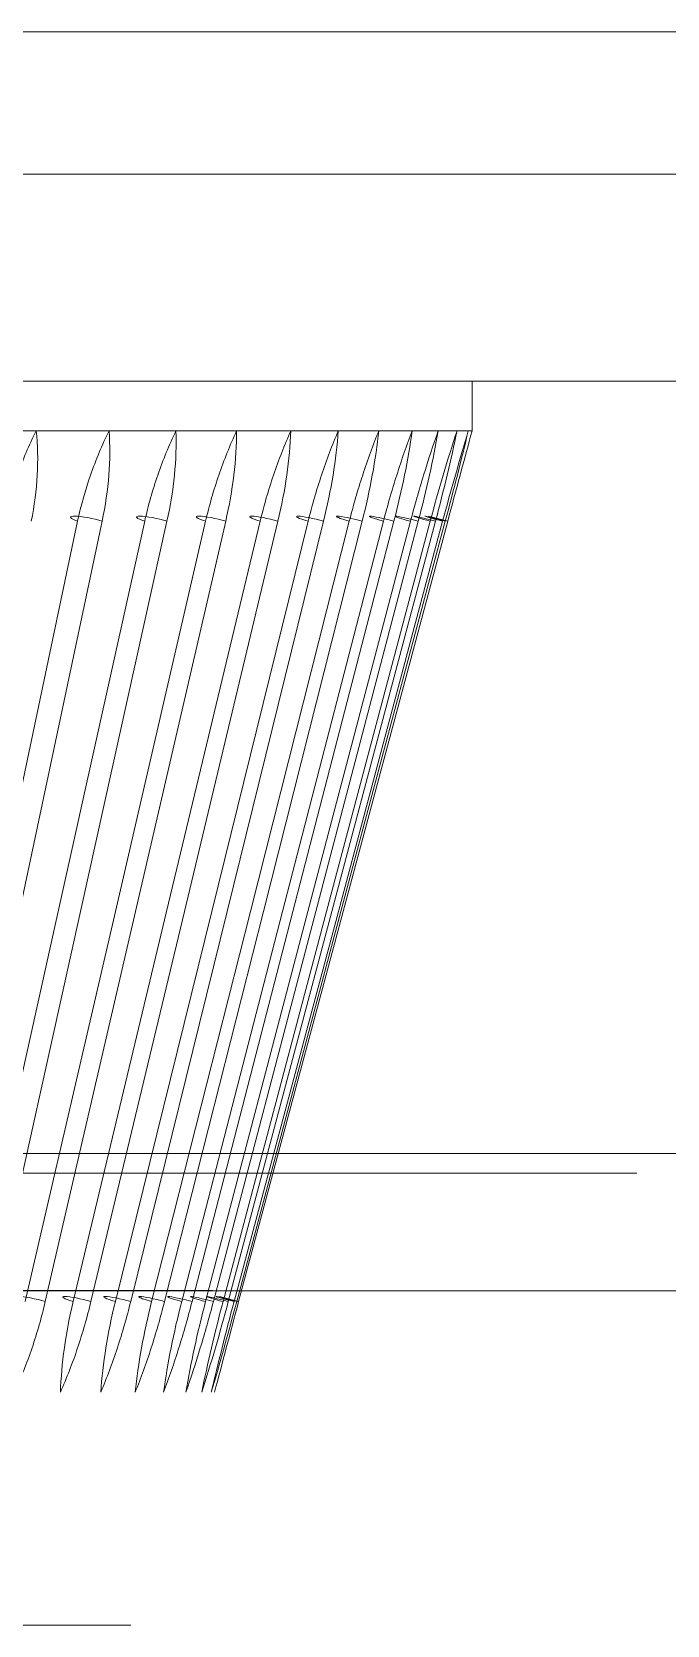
# Model space of a CAD drawing. Header units: inches. Extents: x 3268 to 7018, y 976 to 6708.
# Drawn here: x 5679.882 to 5680.201, y 3497.619 to 3498.419 of the extents above; entities that cross this region are included whole.
import ezdxf

# ---------------------------------------------------------------- set-up
doc = ezdxf.new("R2010")
doc.units = ezdxf.units.IN
doc.header["$MEASUREMENT"] = 0
doc.layers.add('G-IMPT', color=8, linetype='Continuous', lineweight=9)
doc.layers.add('Q-SPCQ', color=91, linetype='Continuous', lineweight=9)

# ---------------------------------------------------------------- blocks, each defined once
blk = doc.blocks.new('Main Locker for Revit - LKR-1_10_autocad_dwg_PRT-007-1-1-9311825-Overall Retail Plan Opt 2')
at = {"layer": 'G-IMPT', "color": 133}
blk.add_line((19.43056, -6.77175), (14.00791, -6.77175), dxfattribs=at)
blk = doc.blocks.new('Main Locker for Revit - LKR-1_10_autocad_dwg_PRT-007-1-1_DEFAULT-9311827-Overall Retail Plan Opt 2')
blk.add_blockref('Main Locker for Revit - LKR-1_10_autocad_dwg_PRT-007-1-1-9311825-Overall Retail Plan Opt 2', (0, 0))
blk = doc.blocks.new('Main Locker for Revit - LKR-1_10_autocad_dwg_ASY-003-9311829-Overall Retail Plan Opt 2')
blk.add_blockref('Main Locker for Revit - LKR-1_10_autocad_dwg_PRT-007-1-1_DEFAULT-9311827-Overall Retail Plan Opt 2', (0, 0))
blk = doc.blocks.new('Main Locker for Revit - LKR-1_10_autocad_dwg_PRT-004-1-9311836-Overall Retail Plan Opt 2')
at = {"layer": 'G-IMPT', "color": 133}
for p, q in [((-1.84127, -6.59634), (35.40473, -6.59634)), ((-1.84127, -6.66775), (35.40473, -6.66775)), ((35.40473, -6.66775), (-1.84127, -6.66775))]:
    blk.add_line(p, q, dxfattribs=at)
blk = doc.blocks.new('Main Locker for Revit - LKR-1_10_autocad_dwg_PRT-004-1$1$ATF-9311840-Overall Retail Plan Opt 2')
blk.add_blockref('Main Locker for Revit - LKR-1_10_autocad_dwg_PRT-004-1-9311836-Overall Retail Plan Opt 2', (0, 0))
blk = doc.blocks.new('Main Locker for Revit - LKR-1_10_autocad_dwg_PRT-012-1-1-9311874-Overall Retail Plan Opt 2')
at = {"layer": 'G-IMPT', "color": 133}
for p, q in [((16.94373, -7.22863), (17.43064, -7.22863)), ((17.42198, -7.22863), (16.9444, -7.22863)), ((16.9444, -7.22863), (17.42198, -7.22863)), ((16.96239, -7.22863), (17.43064, -7.22863)), ((17.43064, -7.22863), (16.96239, -7.22863))]:
    blk.add_line(p, q, dxfattribs=at)
blk = doc.blocks.new('Main Locker for Revit - LKR-1_10_autocad_dwg_PRT-012-1-1_DEFAULT-9311876-Overall Retail Plan Opt 2')
blk.add_blockref('Main Locker for Revit - LKR-1_10_autocad_dwg_PRT-012-1-1-9311874-Overall Retail Plan Opt 2', (0, 0))
blk = doc.blocks.new('Main Locker for Revit - LKR-1_10_autocad_dwg_PRT-012-1-2-9311877-Overall Retail Plan Opt 2')
at = {"layer": 'G-IMPT', "color": 133}
for p, q in [((16.94623, -7.22875), (17.43064, -7.22875)), ((17.36386, -7.22875), (16.94623, -7.22875)), ((16.94623, -7.22875), (17.38695, -7.22875)), ((16.94623, -7.22875), (17.36386, -7.22875)), ((17.38695, -7.22875), (16.94623, -7.22875)), ((17.43064, -7.22875), (16.9469, -7.22875)), ((16.9469, -7.22875), (17.43064, -7.22875)), ((16.96489, -7.22875), (17.43064, -7.22875)), ((17.43064, -7.22875), (16.96489, -7.22875))]:
    blk.add_line(p, q, dxfattribs=at)
blk = doc.blocks.new('Main Locker for Revit - LKR-1_10_autocad_dwg_PRT-012-1-2$1$ATF-9311878-Overall Retail Plan Opt 2')
blk.add_blockref('Main Locker for Revit - LKR-1_10_autocad_dwg_PRT-012-1-2-9311877-Overall Retail Plan Opt 2', (0, 0))
blk = doc.blocks.new('Main Locker for Revit - LKR-1_10_autocad_dwg_PRT-012-1-2-V39-Overall Retail Plan Opt 2')
at = {"layer": 'G-IMPT', "color": 133}
for p, q in [((34.29323, -7.15975), (17.32556, -7.15975)), ((16.94373, -7.22875), (34.29323, -7.22875)), ((16.94373, -7.22875), (17.38445, -7.22875)), ((17.38445, -7.22875), (16.94373, -7.22875)), ((17.44507, -7.22875), (16.9444, -7.22875)), ((16.9444, -7.22875), (17.44507, -7.22875)), ((16.96239, -7.22875), (17.45373, -7.22875)), ((17.45373, -7.22875), (16.96239, -7.22875)), ((17.38445, -7.22875), (17.36136, -7.22875)), ((17.45373, -7.22875), (17.38445, -7.22875)), ((17.44873, -7.22875), (17.45373, -7.22875)), ((34.29323, -7.22875), (17.45373, -7.22875))]:
    blk.add_line(p, q, dxfattribs=at)
blk = doc.blocks.new('Main Locker for Revit - LKR-1_10_autocad_dwg_PRT-012-1-2$1$ATF-V41-Overall Retail Plan Opt 2')
blk.add_blockref('Main Locker for Revit - LKR-1_10_autocad_dwg_PRT-012-1-2-V39-Overall Retail Plan Opt 2', (0, 0))
blk = doc.blocks.new('Main Locker for Revit - LKR-1_10_autocad_dwg_PRT-012-1-3-V43-Overall Retail Plan Opt 2')
at = {"layer": 'G-IMPT', "color": 133}
for p, q in [((16.94623, -7.22875), (17.43064, -7.22875)), ((17.36386, -7.22875), (16.94623, -7.22875)), ((16.94623, -7.22875), (17.38695, -7.22875)), ((16.94623, -7.22875), (17.36386, -7.22875)), ((17.38695, -7.22875), (16.94623, -7.22875)), ((17.43064, -7.22875), (16.9469, -7.22875)), ((16.9469, -7.22875), (17.43064, -7.22875)), ((16.96489, -7.22875), (17.43064, -7.22875)), ((17.43064, -7.22875), (16.96489, -7.22875))]:
    blk.add_line(p, q, dxfattribs=at)
blk = doc.blocks.new('Main Locker for Revit - LKR-1_10_autocad_dwg_PRT-012-1-3_DEFAULT-V45-Overall Retail Plan Opt 2')
blk.add_blockref('Main Locker for Revit - LKR-1_10_autocad_dwg_PRT-012-1-3-V43-Overall Retail Plan Opt 2', (0, 0))
blk = doc.blocks.new('Main Locker for Revit - LKR-1_10_autocad_dwg_PRT-012-1-4-9311881-Overall Retail Plan Opt 2')
at = {"layer": 'G-IMPT', "color": 133}
for p, q in [((16.94573, -7.22863), (17.36336, -7.22863)), ((17.36336, -7.22879), (16.94573, -7.22878)), ((16.94573, -7.22879), (17.43064, -7.22879)), ((17.42398, -7.22863), (16.9464, -7.22864)), ((16.9464, -7.22878), (17.42398, -7.22879)), ((16.96439, -7.22864), (17.43064, -7.22863)), ((17.43064, -7.22879), (16.96439, -7.22878))]:
    blk.add_line(p, q, dxfattribs=at)
blk = doc.blocks.new('Main Locker for Revit - LKR-1_10_autocad_dwg_PRT-012-1-4$1$ATF-9311882-Overall Retail Plan Opt 2')
blk.add_blockref('Main Locker for Revit - LKR-1_10_autocad_dwg_PRT-012-1-4-9311881-Overall Retail Plan Opt 2', (0, 0))
blk = doc.blocks.new('Main Locker for Revit - LKR-1_10_autocad_dwg_PRT-012-2-1-9311886-Overall Retail Plan Opt 2')
at = {"layer": 'G-IMPT', "color": 133}
for p, q in [((17.01273, -7.12275), (17.31673, -7.12275)), ((17.31673, -7.12275), (17.01273, -7.12275)), ((17.29123, -7.12275), (17.16623, -7.12275)), ((17.16623, -7.12275), (17.16623, -7.16975)), ((17.29123, -7.12275), (17.16623, -7.12275)), ((17.16623, -7.12275), (17.16623, -7.16975)), ((17.29123, -7.12275), (17.16623, -7.12275)), ((17.29123, -7.12275), (17.16623, -7.12275)), ((17.16623, -7.12275), (17.16623, -7.16975)), ((17.16623, -7.12275), (17.16623, -7.16975)), ((17.31673, -7.12275), (17.31673, -7.16975)), ((17.31673, -7.16975), (17.31673, -7.12275)), ((17.01273, -7.16975), (17.2473, -7.16975)), ((17.2473, -7.16975), (17.01273, -7.16975)), ((17.31673, -7.16975), (17.66708, -7.16975))]:
    blk.add_line(p, q, dxfattribs=at)
blk = doc.blocks.new('Main Locker for Revit - LKR-1_10_autocad_dwg_PRT-012-2-1$1$ATF-9311887-Overall Retail Plan Opt 2')
blk.add_blockref('Main Locker for Revit - LKR-1_10_autocad_dwg_PRT-012-2-1-9311886-Overall Retail Plan Opt 2', (0, 0))
blk = doc.blocks.new('Main Locker for Revit - LKR-1_10_autocad_dwg_7803S-BLK_7803S-BLK-9311896-Overall Retail Plan Opt 2')
at = {"layer": 'G-IMPT', "color": 133}
for p, q in [((17.58423, -6.79675), (17.58423, -6.77175)), ((17.3258, -6.79675), (17.36524, -6.79675)), ((17.36524, -6.79675), (17.3258, -6.79675)), ((17.36524, -6.79675), (17.40184, -6.79675)), ((17.40184, -6.79675), (17.36524, -6.79675)), ((17.40184, -6.79675), (17.43546, -6.79675)), ((17.43546, -6.79675), (17.40184, -6.79675)), ((17.43546, -6.79675), (17.46595, -6.79675)), ((17.46595, -6.79675), (17.43546, -6.79675)), ((17.46595, -6.79675), (17.49318, -6.79675)), ((17.49318, -6.79675), (17.46595, -6.79675)), ((17.49318, -6.79675), (17.51702, -6.79675)), ((17.51702, -6.79675), (17.49318, -6.79675)), ((17.51702, -6.79675), (17.53737, -6.79675)), ((17.53737, -6.79675), (17.51702, -6.79675)), ((17.53737, -6.79675), (17.55414, -6.79675)), ((17.55414, -6.79675), (17.53737, -6.79675)), ((17.55414, -6.79675), (17.56726, -6.79675)), ((17.56726, -6.79675), (17.55414, -6.79675)), ((17.56726, -6.79675), (17.57668, -6.79675)), ((17.57668, -6.79675), (17.56726, -6.79675)), ((17.57668, -6.79675), (17.58234, -6.79675)), ((17.58234, -6.79675), (17.57668, -6.79675)), ((17.58234, -6.79675), (17.58423, -6.79675)), ((17.58423, -6.79675), (17.58234, -6.79675)), ((17.56239, -6.83963), (17.572, -6.8422)), ((17.56239, -6.83963), (17.572, -6.8422)), ((17.45735, -7.23165), (17.46695, -7.23422)), ((17.45735, -7.23165), (17.46695, -7.23422)), ((16.71923, -7.39675), (17.41277, -7.39675)), ((17.41277, -7.39675), (16.71923, -7.39675))]:
    blk.add_line(p, q, dxfattribs=at)
at = {"layer": 'G-IMPT', "color": 133, "flags": 128}
for points in [[(17.30314, -7.23422), (17.34459, -7.03821), (17.38604, -6.8422)], [(17.38604, -6.8422), (17.34459, -7.03821), (17.30314, -7.23422)], [(17.31543, -7.23422), (17.35688, -7.03821), (17.39833, -6.8422)], [(17.39833, -6.8422), (17.35688, -7.03821), (17.31543, -7.23422)], [(17.33274, -7.23422), (17.37623, -7.03821), (17.41972, -6.8422)], [(17.41972, -6.8422), (17.37623, -7.03821), (17.33274, -7.23422)], [(17.34395, -7.23422), (17.38745, -7.03821), (17.43094, -6.8422)], [(17.43094, -6.8422), (17.38745, -7.03821), (17.34395, -7.23422)], [(17.35965, -7.23422), (17.405, -7.03821), (17.45034, -6.8422)], [(17.45034, -6.8422), (17.405, -7.03821), (17.35965, -7.23422)], [(17.36975, -7.23422), (17.41509, -7.03821), (17.46043, -6.8422)], [(17.46043, -6.8422), (17.41509, -7.03821), (17.36975, -7.23422)], [(17.38377, -7.23422), (17.43076, -7.03821), (17.47776, -6.8422)], [(17.47776, -6.8422), (17.43076, -7.03821), (17.38377, -7.23422)], [(17.3927, -7.23422), (17.4397, -7.03821), (17.48669, -6.8422)], [(17.48669, -6.8422), (17.4397, -7.03821), (17.3927, -7.23422)], [(17.40498, -7.23422), (17.45342, -7.03821), (17.50186, -6.8422)], [(17.50186, -6.8422), (17.45342, -7.03821), (17.40498, -7.23422)], [(17.41271, -7.23422), (17.46115, -7.03821), (17.50959, -6.8422)], [(17.50959, -6.8422), (17.46115, -7.03821), (17.41271, -7.23422)], [(17.42319, -7.23422), (17.47287, -7.03821), (17.52254, -6.8422)], [(17.52254, -6.8422), (17.47287, -7.03821), (17.42319, -7.23422)], [(17.42968, -7.23422), (17.47936, -7.03821), (17.52904, -6.8422)], [(17.52904, -6.8422), (17.47936, -7.03821), (17.42968, -7.23422)], [(17.43832, -7.23422), (17.48902, -7.03821), (17.53971, -6.8422)], [(17.53971, -6.8422), (17.48902, -7.03821), (17.43832, -7.23422)], [(17.44355, -7.23422), (17.49425, -7.03821), (17.54494, -6.8422)], [(17.54494, -6.8422), (17.49425, -7.03821), (17.44355, -7.23422)], [(17.4503, -7.23422), (17.5018, -7.03821), (17.55329, -6.8422)], [(17.55329, -6.8422), (17.5018, -7.03821), (17.4503, -7.23422)], [(17.45425, -7.23422), (17.50574, -7.03821), (17.55724, -6.8422)], [(17.55724, -6.8422), (17.50574, -7.03821), (17.45425, -7.23422)], [(17.4591, -7.23422), (17.51116, -7.03821), (17.56323, -6.8422)], [(17.56323, -6.8422), (17.51116, -7.03821), (17.4591, -7.23422)], [(17.46173, -7.23422), (17.5138, -7.03821), (17.56587, -6.8422)], [(17.56587, -6.8422), (17.5138, -7.03821), (17.46173, -7.23422)], [(17.46465, -7.23422), (17.51706, -7.03821), (17.56947, -6.8422)], [(17.56947, -6.8422), (17.51706, -7.03821), (17.46465, -7.23422)], [(17.46597, -7.23422), (17.51838, -7.03821), (17.57079, -6.8422)], [(17.57079, -6.8422), (17.51838, -7.03821), (17.46597, -7.23422)], [(17.46695, -7.23422), (17.51947, -7.03821), (17.572, -6.8422)], [(17.572, -6.8422), (17.51947, -7.03821), (17.46695, -7.23422)]]:
    blk.add_lwpolyline(points, dxfattribs=at)
at = {"layer": 'G-IMPT', "color": 133}
for centre, major_axis, ratio, start_param, end_param in [((17.39223, -6.84221), (-0.00978, 0.00207), 0.15897, 5.638527, 6.283185), ((17.39223, -6.84221), (-0.00978, 0.00207), 0.15897, 5.638527, 6.283185), ((17.39223, -6.84221), (-0.00978, 0.00207), 0.15897, 0.137908, 0.920474), ((17.39223, -6.84221), (-0.00978, 0.00207), 0.15897, 0.137908, 0.920474), ((17.39223, -6.84221), (-0.00978, 0.00207), 0.15897, 4.073393, 5.638527), ((17.39223, -6.84221), (-0.00978, 0.00207), 0.15897, 4.073393, 5.638527), ((17.42537, -6.84221), (-0.00976, 0.00217), 0.145124, 5.703926, 7.269059), ((17.42537, -6.84221), (-0.00976, 0.00217), 0.145124, 5.703926, 7.269059), ((17.42537, -6.84221), (-0.00976, 0.00217), 0.145124, 4.138793, 5.703926), ((17.42537, -6.84221), (-0.00976, 0.00217), 0.145124, 4.138793, 5.703926), ((17.45543, -6.84221), (-0.00974, 0.00225), 0.130643, 5.769051, 7.334185), ((17.45543, -6.84221), (-0.00974, 0.00225), 0.130643, 5.769051, 7.334185), ((17.45543, -6.84221), (-0.00974, 0.00225), 0.130643, 4.203918, 5.769051), ((17.45543, -6.84221), (-0.00974, 0.00225), 0.130643, 4.203918, 5.769051), ((17.48227, -6.84221), (-0.00972, 0.00233), 0.115591, 5.833922, 7.399055), ((17.48227, -6.84221), (-0.00972, 0.00233), 0.115591, 5.833922, 7.399055), ((17.48227, -6.84221), (-0.00972, 0.00233), 0.115591, 4.268789, 5.833922), ((17.48227, -6.84221), (-0.00972, 0.00233), 0.115591, 4.268789, 5.833922), ((17.50578, -6.84221), (-0.00971, 0.0024), 0.100033, 5.89856, 7.463693), ((17.50578, -6.84221), (-0.00971, 0.0024), 0.100033, 5.89856, 7.463693), ((17.50578, -6.84221), (-0.00971, 0.0024), 0.100033, 4.333427, 5.89856), ((17.50578, -6.84221), (-0.00971, 0.0024), 0.100033, 4.333427, 5.89856), ((17.52584, -6.84221), (-0.00969, 0.00246), 0.084038, 5.962993, 7.528126), ((17.52584, -6.84221), (-0.00969, 0.00246), 0.084038, 5.962993, 7.528126), ((17.52584, -6.84221), (-0.00969, 0.00246), 0.084038, 4.39786, 5.962993), ((17.52584, -6.84221), (-0.00969, 0.00246), 0.084038, 4.39786, 5.962993), ((17.54238, -6.84221), (-0.00968, 0.0025), 0.067676, 6.02725, 7.592383), ((17.54238, -6.84221), (-0.00968, 0.0025), 0.067676, 6.02725, 7.592383), ((17.54238, -6.84221), (-0.00968, 0.0025), 0.067676, 4.462117, 6.02725), ((17.54238, -6.84221), (-0.00968, 0.0025), 0.067676, 4.462117, 6.02725), ((17.55532, -6.84221), (-0.00967, 0.00254), 0.051018, 0, 1.37331), ((17.55532, -6.84221), (-0.00967, 0.00254), 0.051018, 0, 1.37331), ((17.55532, -6.84221), (-0.00967, 0.00254), 0.051018, 4.526229, 6.091362), ((17.55532, -6.84221), (-0.00967, 0.00254), 0.051018, 4.526229, 6.091362), ((17.5646, -6.84221), (-0.00966, 0.00257), 0.034136, 0, 1.437313), ((17.5646, -6.84221), (-0.00966, 0.00257), 0.034136, 0, 1.437313), ((17.5646, -6.84221), (-0.00966, 0.00257), 0.034136, 4.590232, 6.155365), ((17.5646, -6.84221), (-0.00966, 0.00257), 0.034136, 4.590232, 6.155365), ((17.57019, -6.84221), (-0.00966, 0.00258), 0.017106, 0, 1.501242), ((17.57019, -6.84221), (-0.00966, 0.00258), 0.017106, 0, 1.501242), ((17.57019, -6.84221), (-0.00966, 0.00258), 0.017106, 4.654161, 6.219294), ((17.57019, -6.84221), (-0.00966, 0.00258), 0.017106, 4.654161, 6.219294), ((17.36476, -7.23424), (-0.00974, 0.00225), 0.130643, 4.204714, 5.769051), ((17.36476, -7.23424), (-0.00974, 0.00225), 0.130643, 4.204714, 5.769051), ((17.38829, -7.23424), (-0.00972, 0.00233), 0.115591, 5.833922, 7.39826), ((17.38829, -7.23424), (-0.00972, 0.00233), 0.115591, 5.833922, 7.39826), ((17.38829, -7.23424), (-0.00972, 0.00233), 0.115591, 4.269584, 5.833922), ((17.38829, -7.23424), (-0.00972, 0.00233), 0.115591, 4.269584, 5.833922), ((17.4089, -7.23424), (-0.00971, 0.0024), 0.100033, 5.89856, 7.462898), ((17.4089, -7.23424), (-0.00971, 0.0024), 0.100033, 5.89856, 7.462898), ((17.4089, -7.23424), (-0.00971, 0.0024), 0.100033, 4.334223, 5.89856), ((17.4089, -7.23424), (-0.00971, 0.0024), 0.100033, 4.334223, 5.89856), ((17.42649, -7.23424), (-0.00969, 0.00246), 0.084038, 5.962993, 7.527331), ((17.42649, -7.23424), (-0.00969, 0.00246), 0.084038, 5.962993, 7.527331), ((17.42649, -7.23424), (-0.00969, 0.00246), 0.084038, 4.398655, 5.962993), ((17.42649, -7.23424), (-0.00969, 0.00246), 0.084038, 4.398655, 5.962993), ((17.44099, -7.23424), (-0.00968, 0.0025), 0.067676, 6.02725, 7.591587), ((17.44099, -7.23424), (-0.00968, 0.0025), 0.067676, 6.02725, 7.591587), ((17.44099, -7.23424), (-0.00968, 0.0025), 0.067676, 4.462912, 6.02725), ((17.44099, -7.23424), (-0.00968, 0.0025), 0.067676, 4.462912, 6.02725), ((17.45234, -7.23424), (-0.00967, 0.00254), 0.051018, 0, 1.372515), ((17.45234, -7.23424), (-0.00967, 0.00254), 0.051018, 0, 1.372515), ((17.45234, -7.23424), (-0.00967, 0.00254), 0.051018, 4.527025, 6.091362), ((17.45234, -7.23424), (-0.00967, 0.00254), 0.051018, 4.527025, 6.091362), ((17.46048, -7.23424), (-0.00966, 0.00257), 0.034136, 0, 1.436518), ((17.46048, -7.23424), (-0.00966, 0.00257), 0.034136, 0, 1.436518), ((17.46048, -7.23424), (-0.00966, 0.00257), 0.034136, 4.591028, 6.155365), ((17.46048, -7.23424), (-0.00966, 0.00257), 0.034136, 4.591028, 6.155365), ((17.46537, -7.23424), (-0.00966, 0.00258), 0.017106, 0, 1.500446), ((17.46537, -7.23424), (-0.00966, 0.00258), 0.017106, 0, 1.500446), ((17.46537, -7.23424), (-0.00966, 0.00258), 0.017106, 4.654956, 6.219294), ((17.46537, -7.23424), (-0.00966, 0.00258), 0.017106, 4.654956, 6.219294)]:
    blk.add_ellipse(centre, major_axis=major_axis, ratio=ratio, start_param=start_param, end_param=end_param, dxfattribs=at)
for points in [[(17.34945, -6.8422), (17.35102, -6.83437), (17.35528, -6.81879), (17.36161, -6.8039), (17.36524, -6.79675)], [(17.36524, -6.79675), (17.36161, -6.8039), (17.35528, -6.81879), (17.35102, -6.83437), (17.34945, -6.8422)], [(17.36275, -6.8422), (17.36431, -6.83437), (17.36632, -6.81879), (17.366, -6.8039), (17.36524, -6.79675)], [(17.36524, -6.79675), (17.366, -6.8039), (17.36632, -6.81879), (17.36431, -6.83437), (17.36275, -6.8422)], [(17.38604, -6.8422), (17.3877, -6.83437), (17.39205, -6.81879), (17.3983, -6.8039), (17.40184, -6.79675)], [(17.40184, -6.79675), (17.3983, -6.8039), (17.39205, -6.81879), (17.3877, -6.83437), (17.38604, -6.8422)], [(17.39833, -6.8422), (17.39998, -6.83437), (17.40225, -6.81879), (17.40235, -6.8039), (17.40184, -6.79675)], [(17.40184, -6.79675), (17.40235, -6.8039), (17.40225, -6.81879), (17.39998, -6.83437), (17.39833, -6.8422)], [(17.41972, -6.8422), (17.42146, -6.83437), (17.42589, -6.81879), (17.43203, -6.8039), (17.43546, -6.79675)], [(17.43546, -6.79675), (17.43203, -6.8039), (17.42589, -6.81879), (17.42146, -6.83437), (17.41972, -6.8422)], [(17.43094, -6.8422), (17.43267, -6.83437), (17.43519, -6.81879), (17.43572, -6.8039), (17.43546, -6.79675)], [(17.43546, -6.79675), (17.43572, -6.8039), (17.43519, -6.81879), (17.43267, -6.83437), (17.43094, -6.8422)], [(17.45034, -6.8422), (17.45215, -6.83437), (17.45663, -6.81879), (17.46263, -6.8039), (17.46595, -6.79675)], [(17.46595, -6.79675), (17.46263, -6.8039), (17.45663, -6.81879), (17.45215, -6.83437), (17.45034, -6.8422)], [(17.46043, -6.8422), (17.46224, -6.83437), (17.46501, -6.81879), (17.46596, -6.8039), (17.46595, -6.79675)], [(17.46595, -6.79675), (17.46596, -6.8039), (17.46501, -6.81879), (17.46224, -6.83437), (17.46043, -6.8422)], [(17.47776, -6.8422), (17.47964, -6.83437), (17.48415, -6.81879), (17.48999, -6.8039), (17.49318, -6.79675)], [(17.49318, -6.79675), (17.48999, -6.8039), (17.48415, -6.81879), (17.47964, -6.83437), (17.47776, -6.8422)], [(17.48669, -6.8422), (17.48857, -6.83437), (17.49156, -6.81879), (17.49293, -6.8039), (17.49318, -6.79675)], [(17.49318, -6.79675), (17.49293, -6.8039), (17.49156, -6.81879), (17.48857, -6.83437), (17.48669, -6.8422)], [(17.50186, -6.8422), (17.5038, -6.83437), (17.50833, -6.81879), (17.51397, -6.8039), (17.51702, -6.79675)], [(17.51702, -6.79675), (17.51397, -6.8039), (17.50833, -6.81879), (17.5038, -6.83437), (17.50186, -6.8422)], [(17.50959, -6.8422), (17.51153, -6.83437), (17.51474, -6.81879), (17.51652, -6.8039), (17.51702, -6.79675)], [(17.51702, -6.79675), (17.51652, -6.8039), (17.51474, -6.81879), (17.51153, -6.83437), (17.50959, -6.8422)], [(17.52254, -6.8422), (17.52453, -6.83437), (17.52905, -6.81879), (17.53448, -6.8039), (17.53737, -6.79675)], [(17.53737, -6.79675), (17.53448, -6.8039), (17.52905, -6.81879), (17.52453, -6.83437), (17.52254, -6.8422)], [(17.52904, -6.8422), (17.53102, -6.83437), (17.53444, -6.81879), (17.53662, -6.8039), (17.53737, -6.79675)], [(17.53737, -6.79675), (17.53662, -6.8039), (17.53444, -6.81879), (17.53102, -6.83437), (17.52904, -6.8422)], [(17.53971, -6.8422), (17.54174, -6.83437), (17.54623, -6.81879), (17.55143, -6.8039), (17.55414, -6.79675)], [(17.55414, -6.79675), (17.55143, -6.8039), (17.54623, -6.81879), (17.54174, -6.83437), (17.53971, -6.8422)], [(17.54494, -6.8422), (17.54697, -6.83437), (17.55057, -6.81879), (17.55315, -6.8039), (17.55414, -6.79675)], [(17.55414, -6.79675), (17.55315, -6.8039), (17.55057, -6.81879), (17.54697, -6.83437), (17.54494, -6.8422)], [(17.55329, -6.8422), (17.55535, -6.83437), (17.5598, -6.81879), (17.56473, -6.8039), (17.56726, -6.79675)], [(17.56726, -6.79675), (17.56473, -6.8039), (17.5598, -6.81879), (17.55535, -6.83437), (17.55329, -6.8422)], [(17.55724, -6.8422), (17.55929, -6.83437), (17.56307, -6.81879), (17.56603, -6.8039), (17.56726, -6.79675)], [(17.56726, -6.79675), (17.56603, -6.8039), (17.56307, -6.81879), (17.55929, -6.83437), (17.55724, -6.8422)], [(17.56323, -6.8422), (17.56531, -6.83437), (17.56969, -6.81879), (17.57434, -6.8039), (17.57668, -6.79675)], [(17.57668, -6.79675), (17.57434, -6.8039), (17.56969, -6.81879), (17.56531, -6.83437), (17.56323, -6.8422)], [(17.56587, -6.8422), (17.56795, -6.83437), (17.57188, -6.81879), (17.57521, -6.8039), (17.57668, -6.79675)], [(17.57668, -6.79675), (17.57521, -6.8039), (17.57188, -6.81879), (17.56795, -6.83437), (17.56587, -6.8422)], [(17.56947, -6.8422), (17.57157, -6.83437), (17.57586, -6.81879), (17.58021, -6.8039), (17.58234, -6.79675)], [(17.58234, -6.79675), (17.58021, -6.8039), (17.57586, -6.81879), (17.57157, -6.83437), (17.56947, -6.8422)], [(17.57079, -6.8422), (17.57289, -6.83437), (17.57696, -6.81879), (17.58065, -6.8039), (17.58234, -6.79675)], [(17.58234, -6.79675), (17.58065, -6.8039), (17.57696, -6.81879), (17.57289, -6.83437), (17.57079, -6.8422)], [(17.572, -6.8422), (17.5741, -6.83437), (17.57829, -6.81879), (17.58232, -6.8039), (17.58423, -6.79675)], [(17.58423, -6.79675), (17.58232, -6.8039), (17.57829, -6.81879), (17.5741, -6.83437), (17.572, -6.8422)], [(17.35424, -7.27971), (17.35756, -7.27255), (17.36349, -7.25764), (17.36794, -7.24206), (17.36975, -7.23422)], [(17.36975, -7.23422), (17.36794, -7.24206), (17.36349, -7.25764), (17.35756, -7.27255), (17.35424, -7.27971)], [(17.37739, -7.27971), (17.37764, -7.27255), (17.37894, -7.25764), (17.38189, -7.24206), (17.38377, -7.23422)], [(17.37739, -7.27971), (17.38058, -7.27255), (17.38635, -7.25764), (17.39082, -7.24206), (17.3927, -7.23422)], [(17.38377, -7.23422), (17.38189, -7.24206), (17.37894, -7.25764), (17.37764, -7.27255), (17.37739, -7.27971)], [(17.3927, -7.23422), (17.39082, -7.24206), (17.38635, -7.25764), (17.38058, -7.27255), (17.37739, -7.27971)], [(17.39766, -7.27971), (17.39816, -7.27255), (17.39987, -7.25764), (17.40304, -7.24206), (17.40498, -7.23422)], [(17.39766, -7.27971), (17.4007, -7.27255), (17.40628, -7.25764), (17.41077, -7.24206), (17.41271, -7.23422)], [(17.40498, -7.23422), (17.40304, -7.24206), (17.39987, -7.25764), (17.39816, -7.27255), (17.39766, -7.27971)], [(17.41271, -7.23422), (17.41077, -7.24206), (17.40628, -7.25764), (17.4007, -7.27255), (17.39766, -7.27971)], [(17.41497, -7.27971), (17.41571, -7.27255), (17.41783, -7.25764), (17.4212, -7.24206), (17.42319, -7.23422)], [(17.41497, -7.27971), (17.41785, -7.27255), (17.42322, -7.25764), (17.4277, -7.24206), (17.42968, -7.23422)], [(17.42319, -7.23422), (17.4212, -7.24206), (17.41783, -7.25764), (17.41571, -7.27255), (17.41497, -7.27971)], [(17.42968, -7.23422), (17.4277, -7.24206), (17.42322, -7.25764), (17.41785, -7.27255), (17.41497, -7.27971)], [(17.42923, -7.27971), (17.43022, -7.27255), (17.43273, -7.25764), (17.43629, -7.24206), (17.43832, -7.23422)], [(17.42923, -7.27971), (17.43195, -7.27255), (17.43707, -7.25764), (17.44152, -7.24206), (17.44355, -7.23422)], [(17.43832, -7.23422), (17.43629, -7.24206), (17.43273, -7.25764), (17.43022, -7.27255), (17.42923, -7.27971)], [(17.44355, -7.23422), (17.44152, -7.24206), (17.43707, -7.25764), (17.43195, -7.27255), (17.42923, -7.27971)], [(17.44039, -7.27971), (17.44162, -7.27255), (17.44451, -7.25764), (17.44825, -7.24206), (17.4503, -7.23422)], [(17.44039, -7.27971), (17.44292, -7.27255), (17.44778, -7.25764), (17.45219, -7.24206), (17.45425, -7.23422)], [(17.4503, -7.23422), (17.44825, -7.24206), (17.44451, -7.25764), (17.44162, -7.27255), (17.44039, -7.27971)], [(17.45425, -7.23422), (17.45219, -7.24206), (17.44778, -7.25764), (17.44292, -7.27255), (17.44039, -7.27971)], [(17.4484, -7.27971), (17.44987, -7.27255), (17.45312, -7.25764), (17.45701, -7.24206), (17.4591, -7.23422)], [(17.4484, -7.27971), (17.45073, -7.27255), (17.45531, -7.25764), (17.45965, -7.24206), (17.46173, -7.23422)], [(17.4591, -7.23422), (17.45701, -7.24206), (17.45312, -7.25764), (17.44987, -7.27255), (17.4484, -7.27971)], [(17.46173, -7.23422), (17.45965, -7.24206), (17.45531, -7.25764), (17.45073, -7.27255), (17.4484, -7.27971)], [(17.45322, -7.27971), (17.45491, -7.27255), (17.45853, -7.25764), (17.46256, -7.24206), (17.46465, -7.23422)], [(17.45322, -7.27971), (17.45535, -7.27255), (17.45962, -7.25764), (17.46388, -7.24206), (17.46597, -7.23422)], [(17.46465, -7.23422), (17.46256, -7.24206), (17.45853, -7.25764), (17.45491, -7.27255), (17.45322, -7.27971)], [(17.46597, -7.23422), (17.46388, -7.24206), (17.45962, -7.25764), (17.45535, -7.27255), (17.45322, -7.27971)], [(17.45483, -7.27971), (17.45674, -7.27255), (17.4607, -7.25764), (17.46485, -7.24206), (17.46695, -7.23422)], [(17.46695, -7.23422), (17.46485, -7.24206), (17.4607, -7.25764), (17.45674, -7.27255), (17.45483, -7.27971)]]:
    blk.add_open_spline(points, degree=3, dxfattribs=at)
blk = doc.blocks.new('Main Locker for Revit - LKR-1_10_autocad_dwg_PRT-012-1-1-V85-Overall Retail Plan Opt 2')
at = {"layer": 'G-IMPT', "color": 133}
for p, q in [((16.94373, -7.22863), (17.43064, -7.22863)), ((17.42198, -7.22863), (16.9444, -7.22863)), ((16.9444, -7.22863), (17.42198, -7.22863)), ((16.96239, -7.22863), (17.43064, -7.22863)), ((17.43064, -7.22863), (16.96239, -7.22863))]:
    blk.add_line(p, q, dxfattribs=at)
blk = doc.blocks.new('Main Locker for Revit - LKR-1_10_autocad_dwg_PRT-012-1-1_DEFAULT-V86-Overall Retail Plan Opt 2')
blk.add_blockref('Main Locker for Revit - LKR-1_10_autocad_dwg_PRT-012-1-1-V85-Overall Retail Plan Opt 2', (0, 0))
blk = doc.blocks.new('Main Locker for Revit - LKR-1_10_autocad_dwg_PRT-012-1-1-V87-Overall Retail Plan Opt 2')
at = {"layer": 'G-IMPT', "color": 133}
for p, q in [((16.94373, -7.22863), (17.45373, -7.22863)), ((17.42198, -7.22863), (16.9444, -7.22863)), ((16.9444, -7.22863), (17.42198, -7.22863)), ((16.96239, -7.22863), (17.43064, -7.22863)), ((17.43064, -7.22863), (16.96239, -7.22863))]:
    blk.add_line(p, q, dxfattribs=at)
blk = doc.blocks.new('Main Locker for Revit - LKR-1_10_autocad_dwg_PRT-012-1-1_DEFAULT-V88-Overall Retail Plan Opt 2')
blk.add_blockref('Main Locker for Revit - LKR-1_10_autocad_dwg_PRT-012-1-1-V87-Overall Retail Plan Opt 2', (0, 0))
blk = doc.blocks.new('Main Locker for Revit - LKR-1_10_autocad_dwg_LKR-1_10_A-9311910-Overall Retail Plan Opt 2')
for name in ['Main Locker for Revit - LKR-1_10_autocad_dwg_PRT-004-1$1$ATF-9311840-Overall Retail Plan Opt 2', 'Main Locker for Revit - LKR-1_10_autocad_dwg_PRT-012-1-1_DEFAULT-9311876-Overall Retail Plan Opt 2', 'Main Locker for Revit - LKR-1_10_autocad_dwg_PRT-012-1-1_DEFAULT-V86-Overall Retail Plan Opt 2', 'Main Locker for Revit - LKR-1_10_autocad_dwg_PRT-012-1-1_DEFAULT-V88-Overall Retail Plan Opt 2', 'Main Locker for Revit - LKR-1_10_autocad_dwg_PRT-012-1-2$1$ATF-V41-Overall Retail Plan Opt 2', 'Main Locker for Revit - LKR-1_10_autocad_dwg_PRT-012-1-4$1$ATF-9311882-Overall Retail Plan Opt 2', 'Main Locker for Revit - LKR-1_10_autocad_dwg_PRT-012-1-2$1$ATF-9311878-Overall Retail Plan Opt 2', 'Main Locker for Revit - LKR-1_10_autocad_dwg_PRT-012-1-3_DEFAULT-V45-Overall Retail Plan Opt 2', 'Main Locker for Revit - LKR-1_10_autocad_dwg_ASY-003-9311829-Overall Retail Plan Opt 2', 'Main Locker for Revit - LKR-1_10_autocad_dwg_7803S-BLK_7803S-BLK-9311896-Overall Retail Plan Opt 2', 'Main Locker for Revit - LKR-1_10_autocad_dwg_PRT-012-2-1$1$ATF-9311887-Overall Retail Plan Opt 2']:
    blk.add_blockref(name, (0, 0))
blk = doc.blocks.new('Main Locker for Revit - LKR-1_10_autocad_dwg-9311801-Overall Retail Plan Opt 2')
blk.add_blockref('Main Locker for Revit - LKR-1_10_autocad_dwg_LKR-1_10_A-9311910-Overall Retail Plan Opt 2', (0, 0))
blk = doc.blocks.new('Main Locker for Revit - Main Locker for Revit-9311911-Overall Retail Plan Opt 2')
blk.add_blockref('Main Locker for Revit - LKR-1_10_autocad_dwg-9311801-Overall Retail Plan Opt 2', (1.96927, -15.58225))
blk = doc.blocks.new('Arch_5 Points - Units and Amenities_v2022_rvt-1-Overall Retail Plan Opt 2')
at = {"layer": 'Q-SPCQ', "color": 133, "lineweight": 9}
blk.add_blockref('Main Locker for Revit - Main Locker for Revit-9311911-Overall Retail Plan Opt 2', (5660.54965, 3520.59758), dxfattribs=at)

msp = doc.modelspace()

# ---------------------------------------------------------------- block references
at = {"lineweight": 5}
msp.add_blockref('Arch_5 Points - Units and Amenities_v2022_rvt-1-Overall Retail Plan Opt 2', (0, 0), dxfattribs=at)

doc.saveas('drawing.dxf')
